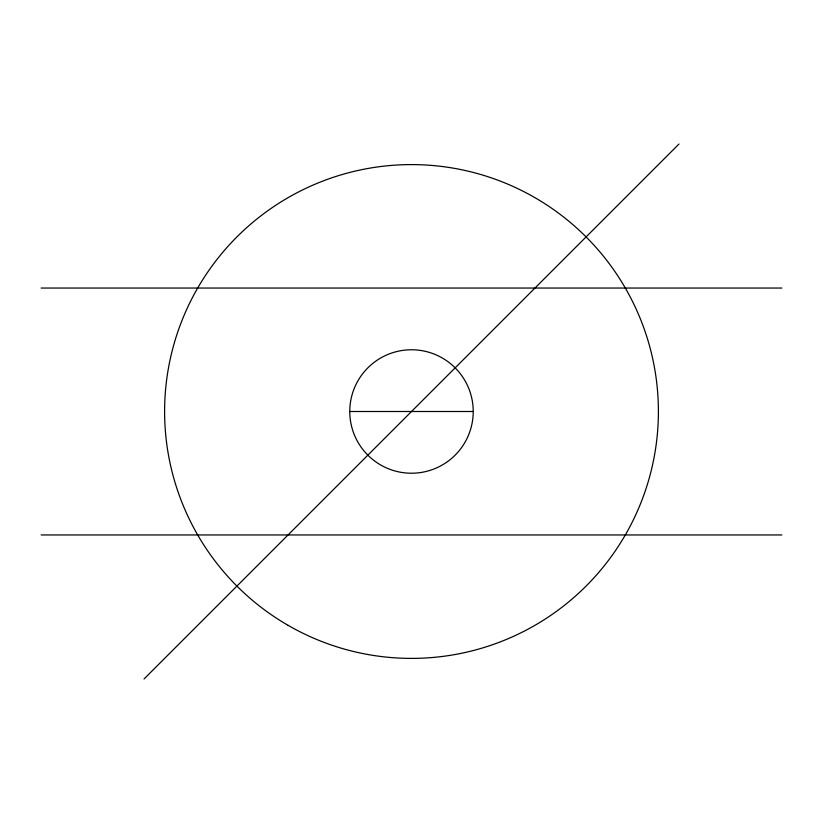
<?xml version="1.0" encoding="UTF-8"?>
<svg xmlns="http://www.w3.org/2000/svg" width="823" height="823" viewBox="0 0 823 823"><rect width="100%" height="100%" fill="white"/><g stroke="black" fill="none" stroke-linecap="round" stroke-linejoin="round"><path stroke-width="1.23" d="M144.025 678.975L678.975 144.025M41.15 288.05L781.85 288.05M349.775 411.5L473.225 411.5A61.725 61.725 0 0 1 380.638 464.954A61.725 61.725 0 0 1 380.638 358.036A61.725 61.725 0 0 1 473.225 411.5M41.15 534.95L781.85 534.95M288.05 625.315A246.9 246.9 0 0 0 658.4 411.5A246.9 246.9 0 0 0 288.05 197.674A246.9 246.9 0 0 0 288.05 625.315"/></g></svg>
